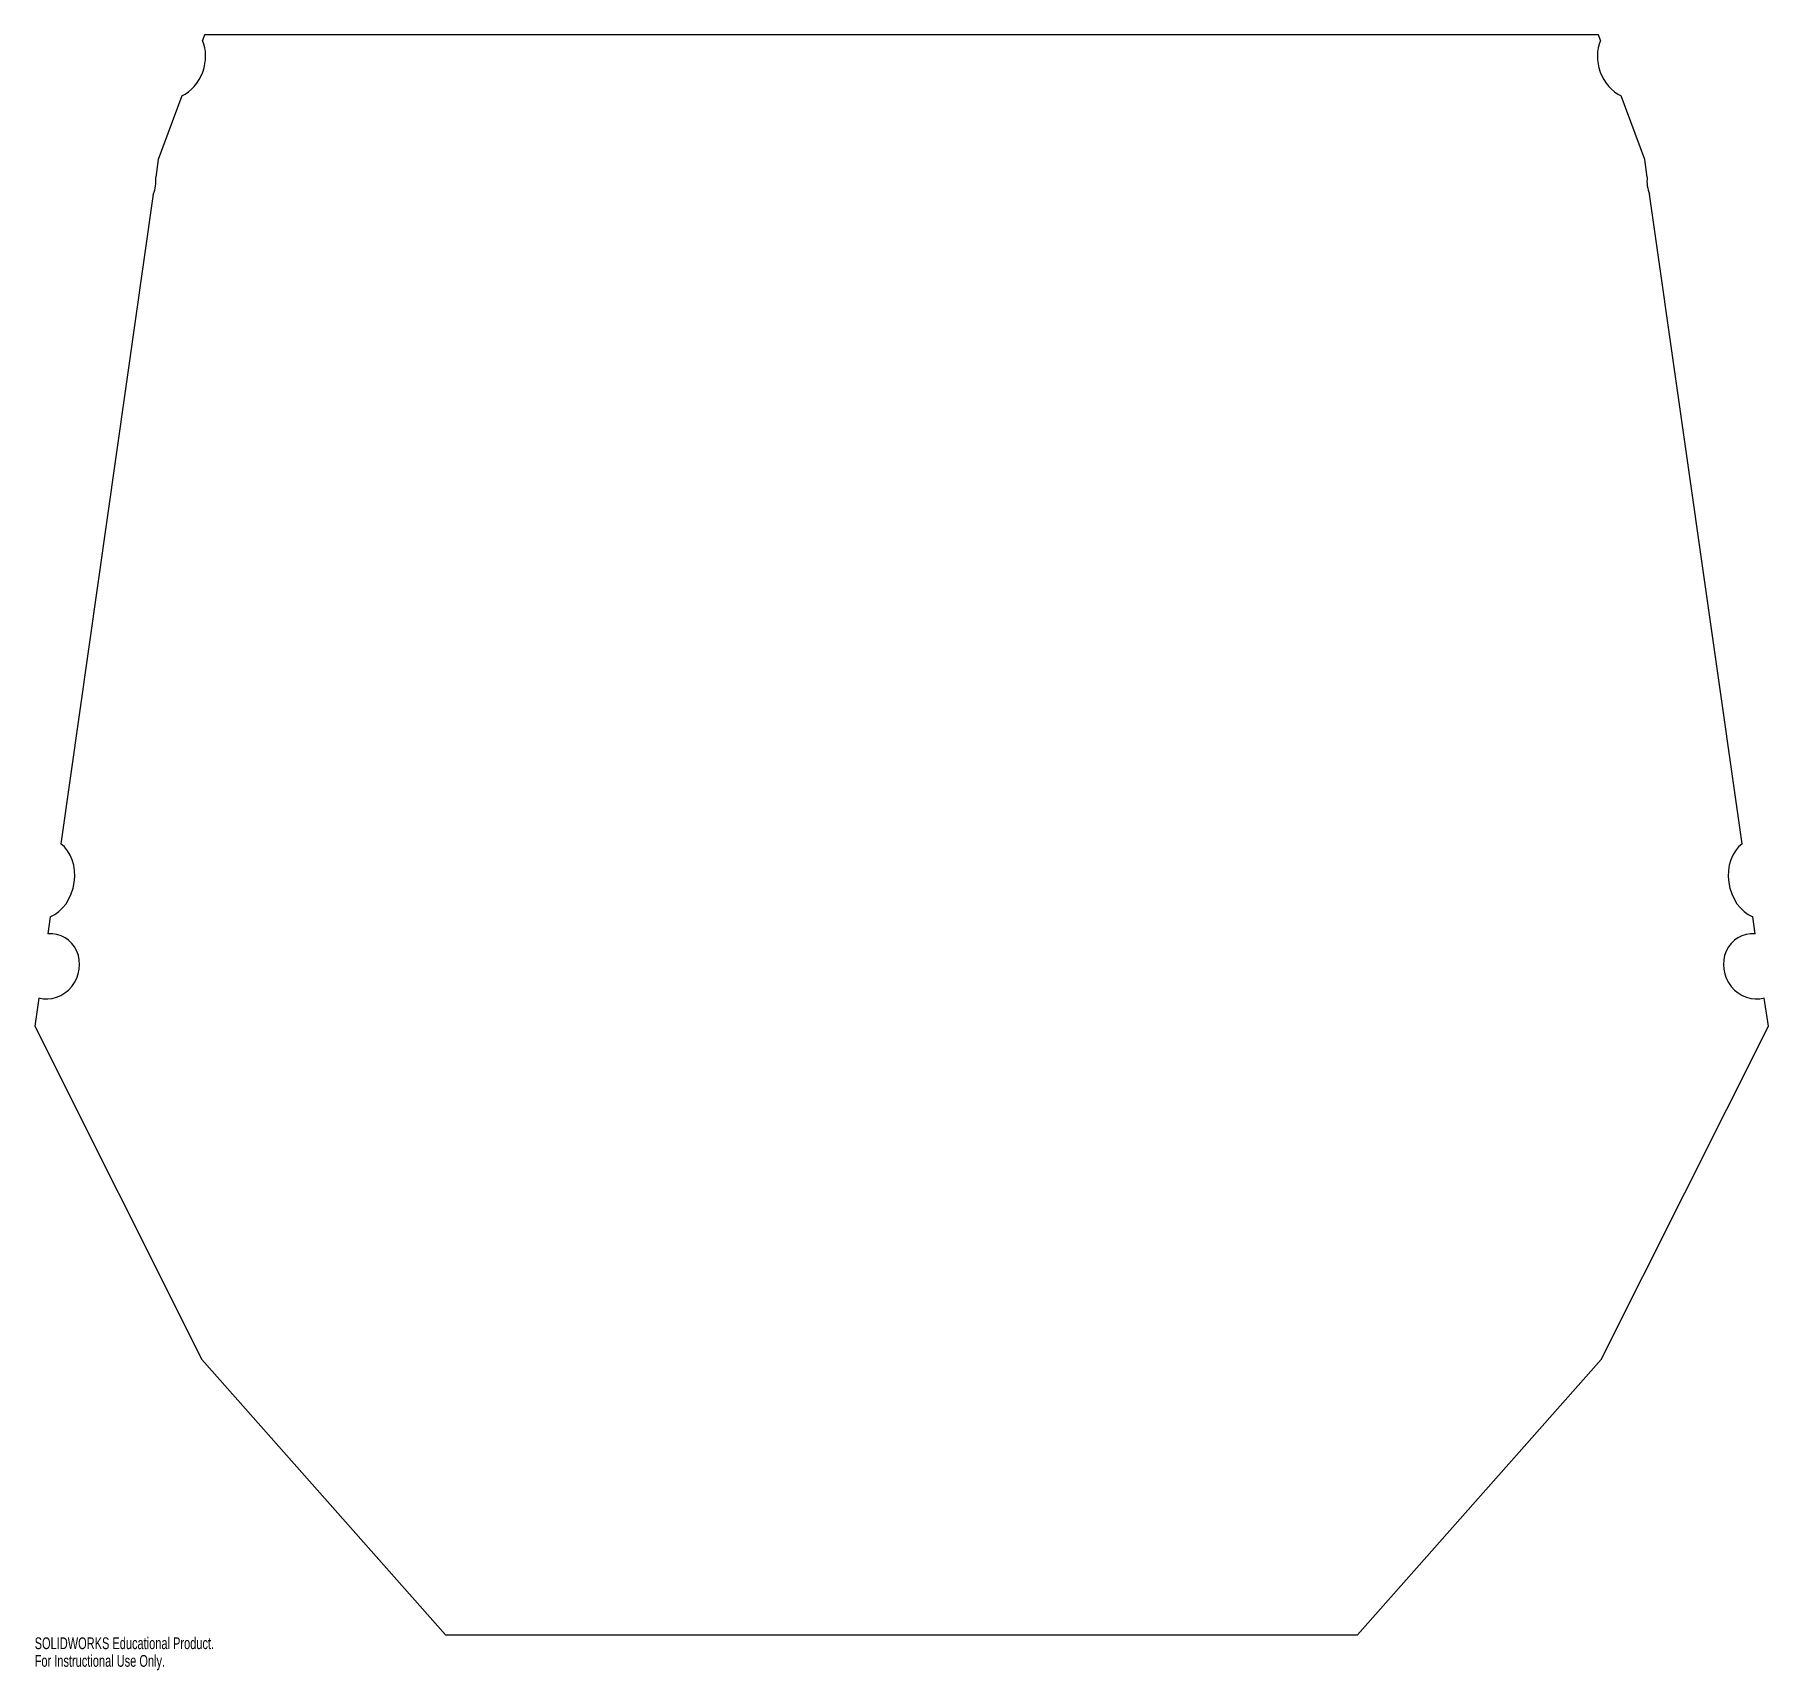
# Model space of a CAD drawing. Header units: inches. Extents: x -33.2 to -5.2, y 9.2 to 35.7.
import ezdxf

# ---------------------------------------------------------------- set-up
doc = ezdxf.new("R2010")
doc.units = ezdxf.units.IN
doc.header["$MEASUREMENT"] = 0
doc.styles.add('SLDTEXTSTYLE0', font='TXT', dxfattribs={"width": 0.7})

msp = doc.modelspace()

# ---------------------------------------------------------------- linework, layer by layer
at = {"color": 7, "linetype": 'Continuous', "lineweight": 25}
for p, q in [((-30.463, 35.686), (-30.497, 35.593)), ((-7.924, 35.686), (-30.463, 35.686)), ((-7.89, 35.593), (-7.924, 35.686)), ((-30.83, 34.697), (-31.212, 33.667)), ((-7.175, 33.667), (-7.557, 34.697)), ((-31.212, 33.667), (-31.252, 33.383)), ((-7.135, 33.383), (-7.175, 33.667)), ((-31.292, 33.107), (-32.789, 22.606)), ((-5.598, 22.606), (-7.096, 33.107)), ((-32.958, 21.424), (-32.997, 21.152)), ((-5.391, 21.152), (-5.429, 21.424)), ((-33.145, 20.112), (-33.21, 19.655)), ((-5.177, 19.655), (-5.242, 20.112)), ((-33.21, 19.655), (-30.506, 14.27)), ((-7.881, 14.27), (-5.177, 19.655)), ((-30.506, 14.27), (-26.569, 9.816)), ((-11.818, 9.816), (-7.881, 14.27)), ((-26.569, 9.816), (-11.818, 9.816))]:
    msp.add_line(p, q, dxfattribs=at)
for centre, major_axis, ratio, start_param, end_param in [((-30.963, 35.253), (0.223, 0.578), 0.806914, 3.847124, 5.610823), ((-7.425, 35.253), (-0.223, 0.578), 0.806914, 0.672363, 2.436061), ((-31.751, 33.305), (-0.168, -0.493), 0.960493, 1.493516, 2.035948), ((-6.637, 33.305), (0.168, -0.493), 0.960493, 4.247238, 4.789669), ((-33.067, 22.036), (0.123, 0.637), 0.77049, 3.604598, 5.94562), ((-5.32, 22.036), (-0.123, 0.637), 0.77049, 0.337566, 2.678587), ((-32.991, 20.625), (-0.25, -0.474), 0.932026, 0.208575, 3.666729), ((-5.396, 20.625), (0.25, -0.474), 0.932026, 2.616456, 6.074611)]:
    msp.add_ellipse(centre, major_axis=major_axis, ratio=ratio, start_param=start_param, end_param=end_param, dxfattribs=at)

# ---------------------------------------------------------------- texts
at = {"color": 7, "linetype": 'Continuous', "char_height": 0.1903, "attachment_point": 1, "style": 'SLDTEXTSTYLE0'}
for s, insert in [('SOLIDWORKS Educational Product.', (-33.21, 9.775)), ('For Instructional Use Only.', (-33.21, 9.49))]:
    msp.add_mtext(s, dxfattribs=dict(at, insert=insert))

doc.saveas('drawing.dxf')
